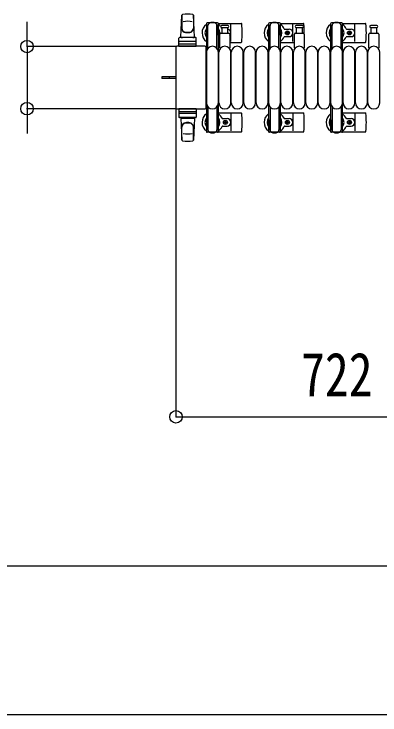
# Model space of a CAD drawing. Units: millimetres, scale not verified. Extents: x -16820 to 16820, y -11880 to 11880.
# Drawn here: x 1242 to 1979, y -3390 to -1979 of the extents above; entities that cross this region are included whole.
import ezdxf
from ezdxf.enums import TextEntityAlignment as Align

# ---------------------------------------------------------------- set-up
doc = ezdxf.new("R2010")
doc.units = ezdxf.units.MM
doc.header["$LTSCALE"] = 50
for name, color, linetype in [('0-2_YKK_13', 4, 'Continuous'), ('0-3_YKK_A1', 4, 'Continuous'), ('0-4_YKK_D', 6, 'Continuous')]:
    doc.layers.add(name, color=color, linetype=linetype)
doc.styles.add('ＭＳ ゴシック', font='')
doc.styles.get('ＭＳ ゴシック').set_extended_font_data('MS Gothic')

msp = doc.modelspace()

# ---------------------------------------------------------------- linework, layer by layer
at = {"layer": '0-2_YKK_13'}
for p, q in [((1577.58, -2025.5), (1580.02, -1981.47)), ((1580.08, -1981.89), (1580.08, -2007.63)), ((1603.08, -1981.12), (1603.08, -2008.31)), ((1605.58, -2025.5), (1603.15, -1981.47)), ((1651.88, -1997), (1631.28, -1997)), ((1631.58, -2018.8), (1631.58, -2001.8)), ((1632.58, -2048.06), (1632.58, -2002)), ((1650.58, -2001.8), (1653.88, -2001.8)), ((1650.58, -2048.06), (1650.58, -2002)), ((1651.58, -2018.8), (1651.58, -2001.8)), ((1653.62, -1998), (1699.68, -1998)), ((1653.88, -2001.8), (1653.88, -1999)), ((1678.58, -2034), (1678.58, -2000)), ((1776.88, -1997), (1756.28, -1997)), ((1756.58, -2018.8), (1756.58, -2001.8)), ((1757.58, -2048.06), (1757.58, -2002)), ((1775.58, -2001.8), (1778.88, -2001.8)), ((1775.58, -2048.06), (1775.58, -2002)), ((1776.58, -2018.8), (1776.58, -2001.8)), ((1778.62, -1998), (1824.68, -1998)), ((1778.88, -2001.8), (1778.88, -1999)), ((1803.58, -2034), (1803.58, -2000)), ((1901.88, -1997), (1881.28, -1997)), ((1881.58, -2018.8), (1881.58, -2001.8)), ((1882.58, -2048.06), (1882.58, -2002)), ((1900.58, -2001.8), (1903.88, -2001.8)), ((1900.58, -2048.06), (1900.58, -2002)), ((1901.58, -2018.8), (1901.58, -2001.8)), ((1903.62, -1998), (1949.68, -1998)), ((1903.88, -2001.8), (1903.88, -1999)), ((1928.58, -2034), (1928.58, -2000)), ((1630.78, -2005.3), (1631.58, -2005.3)), ((1630.78, -2015.81), (1630.78, -2005.3)), ((1632.39, -2021.8), (1630.78, -2015.81)), ((1650.78, -2021.8), (1652.38, -2015.81)), ((1652.38, -2005.3), (1651.58, -2005.3)), ((1652.38, -2015.81), (1652.38, -2005.3)), ((1660.33, -2006), (1672.83, -2006)), ((1661.08, -2017.5), (1661.08, -2006)), ((1672.08, -2006), (1672.08, -2017.5)), ((1755.78, -2005.3), (1756.58, -2005.3)), ((1755.78, -2015.81), (1755.78, -2005.3)), ((1757.39, -2021.8), (1755.78, -2015.81)), ((1775.78, -2021.8), (1777.38, -2015.81)), ((1777.38, -2005.3), (1776.58, -2005.3)), ((1777.38, -2015.81), (1777.38, -2005.3)), ((1786.87, -2009.5), (1796.08, -2009.5)), ((1791.26, -2016.56), (1790.38, -2016.56)), ((1810.33, -2006), (1822.83, -2006)), ((1811.08, -2017.5), (1811.08, -2006)), ((1822.08, -2006), (1822.08, -2017.5)), ((1880.78, -2005.3), (1881.58, -2005.3)), ((1880.78, -2015.81), (1880.78, -2005.3)), ((1882.39, -2021.8), (1880.78, -2015.81)), ((1900.78, -2021.8), (1902.38, -2015.81)), ((1902.38, -2005.3), (1901.58, -2005.3)), ((1902.38, -2015.81), (1902.38, -2005.3)), ((1911.87, -2009.5), (1921.08, -2009.5)), ((1916.26, -2016.56), (1915.38, -2016.56)), ((1960.33, -2006), (1972.83, -2006)), ((1961.08, -2017.5), (1961.08, -2006)), ((1972.08, -2006), (1972.08, -2017.5)), ((1574.08, -2044.5), (1574.08, -2027.5)), ((1608.08, -2026.5), (1575.08, -2026.5)), ((1577.58, -2025.5), (1605.58, -2025.5)), ((1578.58, -2026.5), (1578.58, -2025.5)), ((1578.58, -2025.5), (1604.58, -2025.5)), ((1578.58, -2026.5), (1580.98, -2026.5)), ((1602.18, -2026.5), (1604.58, -2026.5)), ((1604.58, -2026.5), (1604.58, -2025.5)), ((1609.08, -2044.5), (1609.08, -2027.5)), ((1632.39, -2021.8), (1632.58, -2021.8)), ((1650.78, -2021.8), (1650.58, -2021.8)), ((1656.58, -2047.33), (1656.58, -2019.5)), ((1658.58, -2017.5), (1674.58, -2017.5)), ((1676.58, -2019.5), (1676.58, -2047.33)), ((1757.39, -2021.8), (1757.58, -2021.8)), ((1775.78, -2021.8), (1775.58, -2021.8)), ((1786.87, -2024.5), (1796.08, -2024.5)), ((1793.9, -2017.44), (1794.78, -2017.44)), ((1806.58, -2047.33), (1806.58, -2019.5)), ((1808.58, -2017.5), (1824.58, -2017.5)), ((1826.58, -2019.5), (1826.58, -2047.33)), ((1882.39, -2021.8), (1882.58, -2021.8)), ((1900.78, -2021.8), (1900.58, -2021.8)), ((1911.87, -2024.5), (1921.08, -2024.5)), ((1918.9, -2017.44), (1919.78, -2017.44)), ((1956.58, -2047.33), (1956.58, -2019.5)), ((1958.58, -2017.5), (1974.58, -2017.5)), ((1976.58, -2019.5), (1976.58, -2047.33)), ((1626.59, -2044), (1570.08, -2044)), ((1570.08, -2044), (1570.08, -2044)), ((1609.08, -2044.5), (1574.08, -2044.5)), ((1575.02, -2039), (1608.2, -2039)), ((1608.08, -2034.5), (1575.08, -2034.5)), ((1626.59, -2044), (1626.59, -2044)), ((1653.58, -2036), (1656.58, -2036)), ((1676.58, -2036), (1699.68, -2036)), ((1778.58, -2036), (1806.58, -2036)), ((1903.58, -2036), (1949.68, -2036)), ((1567.58, -2046.5), (1567.58, -2167.5)), ((1567.58, -2046.5), (1567.58, -2046.5)), ((1629.08, -2167.5), (1629.08, -2046.5)), ((1629.08, -2046.5), (1629.08, -2046.5)), ((1629.58, -2158), (1629.58, -2056)), ((1653.58, -2158), (1653.58, -2056)), ((1654.58, -2158), (1654.58, -2056)), ((1678.58, -2158), (1678.58, -2056)), ((1679.58, -2158), (1679.58, -2056)), ((1703.58, -2158), (1703.58, -2056)), ((1704.58, -2158), (1704.58, -2056)), ((1728.58, -2158), (1728.58, -2056)), ((1729.58, -2158), (1729.58, -2056)), ((1753.58, -2158), (1753.58, -2056)), ((1754.58, -2158), (1754.58, -2056)), ((1778.58, -2158), (1778.58, -2056)), ((1779.58, -2158), (1779.58, -2056)), ((1803.58, -2158), (1803.58, -2056)), ((1804.58, -2158), (1804.58, -2056)), ((1828.58, -2158), (1828.58, -2056)), ((1829.58, -2158), (1829.58, -2056)), ((1853.58, -2158), (1853.58, -2056)), ((1854.58, -2158), (1854.58, -2056)), ((1878.58, -2158), (1878.58, -2056)), ((1879.58, -2158), (1879.58, -2056)), ((1903.58, -2158), (1903.58, -2056)), ((1904.58, -2158), (1904.58, -2056)), ((1928.58, -2158), (1928.58, -2056)), ((1929.58, -2158), (1929.58, -2056)), ((1953.58, -2158), (1953.58, -2056)), ((1954.58, -2158), (1954.58, -2056)), ((1978.58, -2158), (1978.58, -2056)), ((1539.58, -2105.5), (1539.58, -2108.5)), ((1555.08, -2108.5), (1539.58, -2108.5)), ((1554.43, -2105.5), (1554.43, -2108.5)), ((1567.58, -2108.5), (1555.08, -2108.5)), ((1567.58, -2167.5), (1567.58, -2167.5)), ((1570.08, -2170), (1626.59, -2170)), ((1570.08, -2170), (1570.08, -2170)), ((1609.08, -2169.5), (1574.08, -2169.5)), ((1574.08, -2169.5), (1574.08, -2186.5)), ((1609.08, -2169.5), (1609.08, -2186.5)), ((1626.59, -2170), (1626.59, -2170)), ((1629.08, -2167.5), (1629.08, -2167.5)), ((1632.58, -2165.94), (1632.58, -2212)), ((1650.58, -2165.94), (1650.58, -2212)), ((1757.58, -2165.94), (1757.58, -2212)), ((1775.58, -2165.94), (1775.58, -2212)), ((1882.58, -2165.94), (1882.58, -2212)), ((1900.58, -2165.94), (1900.58, -2212)), ((1575.02, -2175), (1608.2, -2175)), ((1608.08, -2179.5), (1575.08, -2179.5)), ((1653.58, -2178), (1699.68, -2178)), ((1678.58, -2180), (1678.58, -2214)), ((1778.58, -2178), (1824.68, -2178)), ((1803.58, -2180), (1803.58, -2214)), ((1903.58, -2178), (1949.68, -2178)), ((1928.58, -2180), (1928.58, -2214)), ((1608.08, -2187.5), (1575.08, -2187.5)), ((1577.58, -2188.5), (1605.58, -2188.5)), ((1577.58, -2188.5), (1580.02, -2232.53)), ((1578.58, -2187.5), (1580.98, -2187.5)), ((1578.58, -2187.5), (1578.58, -2188.5)), ((1578.58, -2188.5), (1604.58, -2188.5)), ((1602.18, -2187.5), (1604.58, -2187.5)), ((1605.58, -2188.5), (1603.15, -2232.53)), ((1604.58, -2187.5), (1604.58, -2188.5)), ((1632.39, -2192.2), (1630.78, -2198.19)), ((1630.78, -2198.19), (1630.78, -2208.7)), ((1631.58, -2195.2), (1631.58, -2212.2)), ((1632.39, -2192.2), (1632.58, -2192.2)), ((1650.78, -2192.2), (1650.58, -2192.2)), ((1650.78, -2192.2), (1652.38, -2198.19)), ((1651.58, -2195.2), (1651.58, -2212.2)), ((1652.38, -2198.19), (1652.38, -2208.7)), ((1661.87, -2189.5), (1671.08, -2189.5)), ((1666.26, -2197.44), (1665.38, -2197.44)), ((1668.9, -2196.56), (1669.78, -2196.56)), ((1757.39, -2192.2), (1755.78, -2198.19)), ((1755.78, -2198.19), (1755.78, -2208.7)), ((1756.58, -2195.2), (1756.58, -2212.2)), ((1757.39, -2192.2), (1757.58, -2192.2)), ((1775.78, -2192.2), (1775.58, -2192.2)), ((1775.78, -2192.2), (1777.38, -2198.19)), ((1776.58, -2195.2), (1776.58, -2212.2)), ((1777.38, -2198.19), (1777.38, -2208.7)), ((1786.87, -2189.5), (1796.08, -2189.5)), ((1791.26, -2197.44), (1790.38, -2197.44)), ((1793.9, -2196.56), (1794.78, -2196.56)), ((1882.39, -2192.2), (1880.78, -2198.19)), ((1880.78, -2198.19), (1880.78, -2208.7)), ((1881.58, -2195.2), (1881.58, -2212.2)), ((1882.39, -2192.2), (1882.58, -2192.2)), ((1900.78, -2192.2), (1900.58, -2192.2)), ((1900.78, -2192.2), (1902.38, -2198.19)), ((1901.58, -2195.2), (1901.58, -2212.2)), ((1902.38, -2198.19), (1902.38, -2208.7)), ((1911.87, -2189.5), (1921.08, -2189.5)), ((1916.26, -2197.44), (1915.38, -2197.44)), ((1918.9, -2196.56), (1919.78, -2196.56)), ((1580.08, -2232.11), (1580.08, -2206.37)), ((1603.08, -2232.88), (1603.08, -2205.69)), ((1630.78, -2208.7), (1631.58, -2208.7)), ((1650.58, -2212.2), (1653.88, -2212.2)), ((1652.38, -2208.7), (1651.58, -2208.7)), ((1653.88, -2212.2), (1653.88, -2215)), ((1661.87, -2204.5), (1671.08, -2204.5)), ((1755.78, -2208.7), (1756.58, -2208.7)), ((1775.58, -2212.2), (1778.88, -2212.2)), ((1777.38, -2208.7), (1776.58, -2208.7)), ((1778.88, -2212.2), (1778.88, -2215)), ((1786.87, -2204.5), (1796.08, -2204.5)), ((1880.78, -2208.7), (1881.58, -2208.7)), ((1900.58, -2212.2), (1903.88, -2212.2)), ((1902.38, -2208.7), (1901.58, -2208.7)), ((1903.88, -2212.2), (1903.88, -2215)), ((1911.87, -2204.5), (1921.08, -2204.5)), ((1651.88, -2217), (1631.28, -2217)), ((1653.62, -2216), (1699.68, -2216)), ((1776.88, -2217), (1756.28, -2217)), ((1778.62, -2216), (1824.68, -2216)), ((1901.88, -2217), (1881.28, -2217)), ((1903.62, -2216), (1949.68, -2216))]:
    msp.add_line(p, q, dxfattribs=at)
for points in [[(1629.28, -1999), (1629.28, -2001.8), (1632.58, -2001.8)], [(1672.83, -2002), (1666.58, -2002), (1660.33, -2002)], [(1754.28, -1999), (1754.28, -2001.8), (1757.58, -2001.8)], [(1822.83, -2002), (1816.58, -2002), (1810.33, -2002)], [(1879.28, -1999), (1879.28, -2001.8), (1882.58, -2001.8)], [(1972.83, -2002), (1966.58, -2002), (1960.33, -2002)], [(1790.38, -2016.56), (1790.38, -2017.44), (1791.26, -2017.44)], [(1793.02, -2015.68), (1793.02, -2014.8), (1792.14, -2014.8), (1792.14, -2015.68)], [(1794.78, -2017.44), (1794.78, -2016.56), (1793.9, -2016.56)], [(1915.38, -2016.56), (1915.38, -2017.44), (1916.26, -2017.44)], [(1918.02, -2015.68), (1918.02, -2014.8), (1917.14, -2014.8), (1917.14, -2015.68)], [(1919.78, -2017.44), (1919.78, -2016.56), (1918.9, -2016.56)], [(1792.14, -2018.32), (1792.14, -2019.2), (1793.02, -2019.2), (1793.02, -2018.32)], [(1917.14, -2018.32), (1917.14, -2019.2), (1918.02, -2019.2), (1918.02, -2018.32)], [(1567.58, -2105.5), (1555.08, -2105.5), (1539.58, -2105.5)], [(1665.38, -2197.44), (1665.38, -2196.56), (1666.26, -2196.56)], [(1667.14, -2195.68), (1667.14, -2194.8), (1668.02, -2194.8), (1668.02, -2195.68)], [(1668.02, -2198.32), (1668.02, -2199.2), (1667.14, -2199.2), (1667.14, -2198.32)], [(1669.78, -2196.56), (1669.78, -2197.44), (1668.9, -2197.44)], [(1790.38, -2197.44), (1790.38, -2196.56), (1791.26, -2196.56)], [(1792.14, -2195.68), (1792.14, -2194.8), (1793.02, -2194.8), (1793.02, -2195.68)], [(1793.02, -2198.32), (1793.02, -2199.2), (1792.14, -2199.2), (1792.14, -2198.32)], [(1794.78, -2196.56), (1794.78, -2197.44), (1793.9, -2197.44)], [(1915.38, -2197.44), (1915.38, -2196.56), (1916.26, -2196.56)], [(1917.14, -2195.68), (1917.14, -2194.8), (1918.02, -2194.8), (1918.02, -2195.68)], [(1918.02, -2198.32), (1918.02, -2199.2), (1917.14, -2199.2), (1917.14, -2198.32)], [(1919.78, -2196.56), (1919.78, -2197.44), (1918.9, -2197.44)], [(1629.28, -2215), (1629.28, -2212.2), (1632.58, -2212.2)], [(1754.28, -2215), (1754.28, -2212.2), (1757.58, -2212.2)], [(1879.28, -2215), (1879.28, -2212.2), (1882.58, -2212.2)]]:
    msp.add_lwpolyline(points, dxfattribs=at)
for centre in [(1792.58, -2017), (1917.58, -2017), (1667.58, -2197), (1792.58, -2197), (1917.58, -2197)]:
    msp.add_circle(centre, 4, dxfattribs=at)
for centre, radius, start, end in [((1581.52, -1981.56), 1.5, 101.97738, 176.83138), ((1591.58, -2029), 50, 78.05356, 101.94644), ((1591.58, -2029), 50, 78.02262, 101.94644), ((1601.65, -1981.56), 1.5, 3.16862, 78.02262), ((1591.58, -2043.6), 50, 79.12335, 100.54947), ((1641.58, -2017), 21, 125.85347, 235.1501), ((1631.28, -1999), 2, 90, 180), ((1637.58, -2002), 5, 90, 180), ((1641.58, -2017), 21, 72.24721, 107.75279), ((1645.58, -2002), 5, 0, 90), ((1651.88, -1999), 2, 0, 90), ((1641.58, -2017), 21, 36.9292, 54.14653), ((1660.33, -2004), 2, 90, 180), ((1672.83, -2004), 2, 0, 90), ((1699.68, -1999), 1, 5.73917, 90), ((1520.58, -2017), 181, 354.26083, 5.73917), ((1766.58, -2017), 21, 125.85347, 235.1501), ((1756.28, -1999), 2, 90, 180), ((1762.58, -2002), 5, 90, 180), ((1766.58, -2017), 21, 72.24721, 107.75279), ((1770.58, -2002), 5, 0, 90), ((1776.88, -1999), 2, 0, 90), ((1766.58, -2017), 21, 22.72842, 54.14653), ((1810.33, -2004), 2, 90, 180), ((1822.83, -2004), 2, 0, 90), ((1824.68, -1999), 1, 5.73917, 90), ((1645.58, -2017), 181, 359.28378, 5.73917), ((1891.58, -2017), 21, 125.85347, 235.1501), ((1881.28, -1999), 2, 90, 180), ((1887.58, -2002), 5, 90, 180), ((1891.58, -2017), 21, 72.24721, 107.75279), ((1895.58, -2002), 5, 0, 90), ((1901.88, -1999), 2, 0, 90), ((1891.58, -2017), 21, 22.72842, 54.14653), ((1949.68, -1999), 1, 5.73917, 90), ((1770.58, -2017), 181, 354.26083, 5.73917), ((1960.33, -2004), 2, 90, 180), ((1972.83, -2004), 2, 0, 90), ((1588.08, -2007.44), 8, 180, 263.72071), ((1588.08, -2008.31), 8, 180, 263.72071), ((1591.58, -1975.63), 40, 263.72071, 276.27929), ((1591.58, -1976.5), 40, 263.72071, 276.27929), ((1595.08, -2007.44), 8, 276.27929, 0), ((1595.08, -2008.31), 8, 276.27929, 0), ((1641.58, -2017), 15, 143.1301, 216.8699), ((1641.58, -2017), 15, 323.1301, 36.8699), ((1660.33, -2004), 2, 180, 270), ((1641.58, -2017), 21, 22.72842, 32.5406), ((1661.87, -2008.5), 1, 202.72842, 217.66294), ((1671.08, -2017), 7.5, 317.16663, 82.33771), ((1672.83, -2004), 2, 270, 0), ((1766.58, -2017), 15, 143.1301, 216.8699), ((1766.58, -2017), 15, 323.1301, 36.8699), ((1786.87, -2008.5), 1, 202.72842, 270), ((1791.26, -2015.68), 0.88, 270, 0), ((1793.9, -2015.68), 0.88, 180, 270), ((1796.08, -2017), 7.5, 270, 90), ((1810.33, -2004), 2, 180, 270), ((1822.83, -2004), 2, 270, 0), ((1891.58, -2017), 15, 143.1301, 216.8699), ((1891.58, -2017), 15, 323.1301, 36.8699), ((1911.87, -2008.5), 1, 202.72842, 270), ((1916.26, -2015.68), 0.88, 270, 0), ((1918.9, -2015.68), 0.88, 180, 270), ((1921.08, -2017), 7.5, 270, 90), ((1960.33, -2004), 2, 180, 270), ((1972.83, -2004), 2, 270, 0), ((1575.08, -2027.5), 1, 90, 180), ((1608.08, -2027.5), 1, 0, 90), ((1658.58, -2019.5), 2, 90, 180), ((1674.58, -2019.5), 2, 0, 90), ((1766.58, -2017), 21, 304.8499, 337.27158), ((1786.87, -2025.5), 1, 90, 157.27158), ((1791.26, -2018.32), 0.88, 0, 90), ((1793.9, -2018.32), 0.88, 90, 180), ((1808.58, -2019.5), 2, 90, 180), ((1824.58, -2019.5), 2, 0, 90), ((1891.58, -2017), 21, 304.8499, 337.27158), ((1911.87, -2025.5), 1, 90, 157.27158), ((1916.26, -2018.32), 0.88, 0, 90), ((1918.9, -2018.32), 0.88, 90, 180), ((1958.58, -2019.5), 2, 90, 180), ((1974.58, -2019.5), 2, 0, 90), ((1575.08, -2035.5), 1, 90, 180), ((1608.08, -2035.5), 1, 0, 90), ((1641.58, -2056), 12, 0, 180), ((1641.58, -2017), 21, 304.8499, 315.58471), ((1666.58, -2056), 12, 0, 180), ((1691.58, -2056), 12, 0, 180), ((1699.68, -2035), 1, 270, 354.26083), ((1716.58, -2056), 12, 0, 180), ((1741.58, -2056), 12, 0, 180), ((1766.58, -2056), 12, 0, 180), ((1791.58, -2056), 12, 0, 180), ((1816.58, -2056), 12, 0, 180), ((1841.58, -2056), 12, 0, 180), ((1866.58, -2056), 12, 0, 180), ((1891.58, -2056), 12, 0, 180), ((1916.58, -2056), 12, 0, 180), ((1941.58, -2056), 12, 0, 180), ((1949.68, -2035), 1, 270, 354.26083), ((1966.58, -2056), 12, 0, 180), ((1657.58, -2047.33), 1, 180, 258.06047), ((1675.58, -2047.33), 1, 281.93946, 0), ((1807.58, -2047.33), 1, 180, 258.06047), ((1825.58, -2047.33), 1, 281.93946, 0), ((1957.58, -2047.33), 1, 180, 258.06047), ((1975.58, -2047.33), 1, 281.93946, 0), ((1641.58, -2158), 12, 180, 0), ((1666.58, -2158), 12, 180, 0), ((1691.58, -2158), 12, 180, 0), ((1716.58, -2158), 12, 180, 0), ((1741.58, -2158), 12, 180, 0), ((1766.58, -2158), 12, 180, 0), ((1791.58, -2158), 12, 180, 0), ((1816.58, -2158), 12, 180, 0), ((1841.58, -2158), 12, 180, 0), ((1866.58, -2158), 12, 180, 0), ((1891.58, -2158), 12, 180, 0), ((1916.58, -2158), 12, 180, 0), ((1941.58, -2158), 12, 180, 0), ((1966.58, -2158), 12, 180, 0), ((1575.08, -2178.5), 1, 180, 270), ((1608.08, -2178.5), 1, 270, 0), ((1641.58, -2197), 21, 124.8499, 234.14653), ((1641.58, -2197), 21, 22.72842, 55.1501), ((1699.68, -2179), 1, 5.73917, 90), ((1520.58, -2197), 181, 354.26083, 5.73917), ((1766.58, -2197), 21, 124.8499, 234.14653), ((1766.58, -2197), 21, 22.72842, 55.1501), ((1824.68, -2179), 1, 5.73917, 90), ((1645.58, -2197), 181, 354.26083, 5.73917), ((1891.58, -2197), 21, 124.8499, 234.14653), ((1891.58, -2197), 21, 22.72842, 55.1501), ((1949.68, -2179), 1, 5.73917, 90), ((1770.58, -2197), 181, 354.26083, 5.73917), ((1575.08, -2186.5), 1, 180, 270), ((1588.08, -2205.69), 8, 96.27929, 180), ((1588.08, -2206.56), 8, 96.27929, 180), ((1591.58, -2237.5), 40, 83.72071, 96.27929), ((1591.58, -2238.37), 40, 83.72071, 96.27929), ((1595.08, -2205.69), 8, 0, 83.72071), ((1595.08, -2206.56), 8, 0, 83.72071), ((1608.08, -2186.5), 1, 270, 0), ((1641.58, -2197), 15, 143.1301, 216.8699), ((1641.58, -2197), 15, 323.1301, 36.8699), ((1661.87, -2188.5), 1, 202.72842, 270), ((1666.26, -2195.68), 0.88, 270, 0), ((1666.26, -2198.32), 0.88, 0, 90), ((1668.9, -2195.68), 0.88, 180, 270), ((1668.9, -2198.32), 0.88, 90, 180), ((1671.08, -2197), 7.5, 270, 90), ((1766.58, -2197), 15, 143.1301, 216.8699), ((1766.58, -2197), 15, 323.1301, 36.8699), ((1786.87, -2188.5), 1, 202.72842, 270), ((1791.26, -2195.68), 0.88, 270, 0), ((1791.26, -2198.32), 0.88, 0, 90), ((1793.9, -2195.68), 0.88, 180, 270), ((1793.9, -2198.32), 0.88, 90, 180), ((1796.08, -2197), 7.5, 270, 90), ((1891.58, -2197), 15, 143.1301, 216.8699), ((1891.58, -2197), 15, 323.1301, 36.8699), ((1911.87, -2188.5), 1, 202.72842, 270), ((1916.26, -2195.68), 0.88, 270, 0), ((1916.26, -2198.32), 0.88, 0, 90), ((1918.9, -2195.68), 0.88, 180, 270), ((1918.9, -2198.32), 0.88, 90, 180), ((1921.08, -2197), 7.5, 270, 90), ((1637.58, -2212), 5, 180, 270), ((1645.58, -2212), 5, 270, 0), ((1641.58, -2197), 21, 305.85347, 337.27158), ((1661.87, -2205.5), 1, 90, 157.27158), ((1762.58, -2212), 5, 180, 270), ((1770.58, -2212), 5, 270, 0), ((1766.58, -2197), 21, 305.85347, 337.27158), ((1786.87, -2205.5), 1, 90, 157.27158), ((1887.58, -2212), 5, 180, 270), ((1895.58, -2212), 5, 270, 0), ((1891.58, -2197), 21, 305.85347, 337.27158), ((1911.87, -2205.5), 1, 90, 157.27158), ((1591.58, -2170.4), 50, 259.45053, 280.87665), ((1631.28, -2215), 2, 180, 270), ((1641.58, -2197), 21, 252.24721, 287.75279), ((1651.88, -2215), 2, 270, 0), ((1699.68, -2215), 1, 270, 354.26083), ((1756.28, -2215), 2, 180, 270), ((1766.58, -2197), 21, 252.24721, 287.75279), ((1776.88, -2215), 2, 270, 0), ((1824.68, -2215), 1, 270, 354.26083), ((1881.28, -2215), 2, 180, 270), ((1891.58, -2197), 21, 252.24721, 287.75279), ((1901.88, -2215), 2, 270, 0), ((1949.68, -2215), 1, 270, 354.26083), ((1581.52, -2232.44), 1.5, 183.16862, 258.02262), ((1591.58, -2185), 50, 258.05356, 281.97738), ((1591.58, -2185), 50, 258.05356, 281.94644), ((1601.65, -2232.44), 1.5, 281.97738, 356.83138)]:
    msp.add_arc(centre, radius, start, end, dxfattribs=at)
for centre, major_axis, start_param, end_param in [((1570.09, -2046.5), (1.77, -1.77), 2.358058, 3.9251274), ((1626.58, -2046.5), (-1.77, -1.77), 2.358058, 3.9251274), ((1570.09, -2167.5), (-1.77, -1.77), 5.4996506, 7.06672), ((1626.58, -2167.5), (1.77, -1.77), 5.4996506, 7.06672)]:
    msp.add_ellipse(centre, major_axis=major_axis, ratio=0.997169, start_param=start_param, end_param=end_param, dxfattribs=at)
at = {"layer": '0-3_YKK_A1'}
for p, q in [((1629.58, -2002), (1629.58, -2212)), ((1631.58, -2002), (1629.58, -2002)), ((1653.58, -2002), (1651.58, -2002)), ((1653.58, -2212), (1653.58, -2002)), ((1754.58, -2002), (1754.58, -2212)), ((1754.58, -2002), (1757.58, -2002)), ((1775.58, -2002), (1778.58, -2002)), ((1778.58, -2212), (1778.58, -2002)), ((1879.58, -2002), (1879.58, -2212)), ((1879.58, -2002), (1882.58, -2002)), ((1900.58, -2002), (1903.58, -2002)), ((1903.58, -2212), (1903.58, -2002)), ((1629.58, -2212), (1632.58, -2212)), ((1650.58, -2212), (1653.58, -2212)), ((1754.58, -2212), (1757.58, -2212)), ((1775.58, -2212), (1778.58, -2212)), ((1879.58, -2212), (1882.58, -2212)), ((1900.58, -2212), (1903.58, -2212))]:
    msp.add_line(p, q, dxfattribs=at)
at = {"layer": '0-4_YKK_D'}
for p, q in [((1268.08, -2044.5), (1268.08, -1994.5)), ((1569.08, -2044.5), (1267.08, -2044.5)), ((1268.08, -2044.5), (1268.08, -2169.5)), ((1569.08, -2169.5), (1267.08, -2169.5)), ((1268.08, -2169.5), (1268.08, -2219.5)), ((1568.08, -2168.5), (1568.08, -2790.5)), ((1568.08, -2789.5), (2290.08, -2789.5)), ((-2631.92, -3089.5), (2290.08, -3089.5)), ((2290.08, -3389.5), (-3567.92, -3389.5))]:
    msp.add_line(p, q, dxfattribs=at)
for centre in [(1268.08, -2044.5), (1268.08, -2169.5), (1568.08, -2789.5)]:
    msp.add_circle(centre, 12.5, dxfattribs=at)

# ---------------------------------------------------------------- texts
at = {"layer": '0-4_YKK_D', "style": 'ＭＳ ゴシック', "width": 0.8}
msp.add_text('722', height=87.98, dxfattribs=at).set_placement((1820.28, -2774.5), align=Align.BOTTOM_LEFT)

doc.saveas('drawing.dxf')
